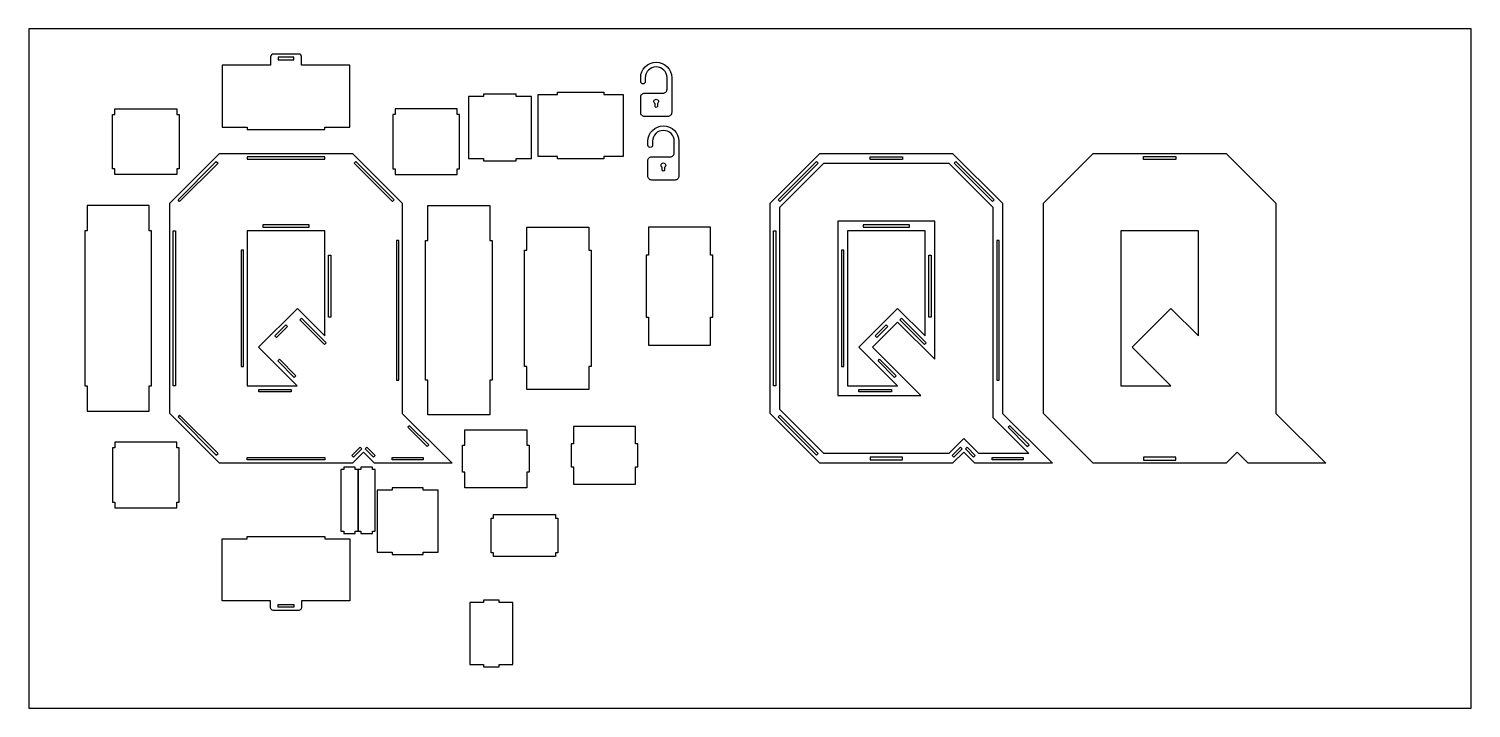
# Model space of a CAD drawing. Header units: millimetres. Extents: x 8855 to 10717, y 659 to 1536.
import ezdxf

# ---------------------------------------------------------------- set-up
doc = ezdxf.new("R2010")
doc.units = ezdxf.units.MM

msp = doc.modelspace()

# ---------------------------------------------------------------- linework, layer by layer
for points in [[(8855.4, 658.5), (10716.8, 658.5), (10716.8, 1535.7), (8855.4, 1535.7)], [(9177.3, 1499.1), (9177.3, 1495.6), (9197.3, 1495.6), (9197.3, 1499.1)], [(9537.5, 1450.8), (9537.5, 1453.8), (9597.5, 1453.8), (9597.5, 1450.8), (9622.5, 1450.8), (9622.5, 1370.8), (9597.5, 1370.8), (9597.5, 1367.8), (9537.5, 1367.8), (9537.5, 1370.8), (9512.5, 1370.8), (9512.5, 1450.8)], [(9484.3, 1448.2), (9484.3, 1451.2), (9442.3, 1451.2), (9442.3, 1448.2), (9422.6, 1448.2), (9422.6, 1368.2), (9442.3, 1368.2), (9442.3, 1365.2), (9484.3, 1365.2), (9484.3, 1368.2), (9504, 1368.2), (9504, 1448.2)], [(9046.4, 1425), (9049.4, 1425), (9049.4, 1355), (9046.4, 1355), (9046.4, 1347.6), (8966.4, 1347.6), (8966.4, 1355), (8963.4, 1355), (8963.4, 1425), (8966.4, 1425), (8966.4, 1432.4), (9046.4, 1432.4)], [(9328.1, 1425), (9325.1, 1425), (9325.1, 1355), (9328.1, 1355), (9328.1, 1347.6), (9408.1, 1347.6), (9408.1, 1355), (9411.1, 1355), (9411.1, 1425), (9408.1, 1425), (9408.1, 1432.4), (9328.1, 1432.4)], [(9337.3, 1039.1), (9401.6, 974.8), (9301.6, 974.8), (9287.3, 989.1), (9273, 974.8), (9101.6, 974.8), (9037.3, 1039.1), (9037.3, 1310.5), (9101.6, 1374.8), (9273, 1374.8), (9337.3, 1310.5)], [(9099.5, 1362.1), (9050, 1312.6), (9047.9, 1314.7), (9097.3, 1364.2)], [(9137.3, 1367.3), (9237.3, 1367.3), (9237.3, 1370.3), (9137.3, 1370.3)], [(9275.1, 1362.1), (9324.6, 1312.6), (9326.7, 1314.7), (9277.2, 1364.2)], [(10112, 1039.1), (10176.3, 974.8), (10076.3, 974.8), (10062, 989.1), (10047.6, 974.8), (9876.3, 974.8), (9812, 1039.1), (9812, 1310.5), (9876.3, 1374.8), (10047.6, 1374.8), (10112, 1310.5)], [(9874.2, 1362.1), (9824.7, 1312.6), (9822.5, 1314.7), (9872, 1364.2)], [(10099.5, 1034), (10146.1, 987.3), (10081.4, 987.3), (10062, 1006.8), (10042.5, 987.3), (9881.4, 987.3), (9824.5, 1044.3), (9824.5, 1305.3), (9881.4, 1362.3), (10042.5, 1362.3), (10099.5, 1305.3)], [(9941, 1370.3), (9983, 1370.3), (9983, 1366.8), (9941, 1366.8)], [(10049.7, 1362.1), (10099.2, 1312.6), (10101.4, 1314.7), (10051.9, 1364.2)], [(10464.8, 1039.1), (10529.1, 974.8), (10429.1, 974.8), (10414.8, 989.1), (10400.5, 974.8), (10229.1, 974.8), (10164.8, 1039.1), (10164.8, 1310.5), (10229.1, 1374.8), (10400.5, 1374.8), (10464.8, 1310.5)], [(10293.8, 1370.8), (10335.8, 1370.8), (10335.8, 1366.8), (10293.8, 1366.8)], [(8930.7, 1274.8), (8927.7, 1274.8), (8927.7, 1074.8), (8930.7, 1074.8), (8930.7, 1042.2), (9010.7, 1042.2), (9010.7, 1074.8), (9013.7, 1074.8), (9013.7, 1274.8), (9010.7, 1274.8), (9010.7, 1307.4), (8930.7, 1307.4)], [(9370.3, 1082.2), (9367.3, 1082.2), (9367.3, 1262.2), (9370.3, 1262.2), (9370.3, 1307.4), (9450.3, 1307.4), (9450.3, 1262.2), (9453.3, 1262.2), (9453.3, 1082.2), (9450.3, 1082.2), (9450.3, 1037.1), (9370.3, 1037.1)], [(9976.6, 1156.8), (10024.5, 1109), (10024.5, 1287.3), (9899.5, 1287.3), (9899.5, 1062.3), (10006.4, 1062.3), (9944.3, 1124.5)], [(9041.8, 1074.8), (9041.8, 1274.8), (9044.8, 1274.8), (9044.8, 1074.8)], [(9201.9, 1174.5), (9237.3, 1139.1), (9237.3, 1274.8), (9137.3, 1274.8), (9137.3, 1074.8), (9201.6, 1074.8), (9151.9, 1124.5)], [(9157.3, 1279.8), (9217.3, 1279.8), (9217.3, 1282.8), (9157.3, 1282.8)], [(9498, 1099.8), (9495, 1099.8), (9495, 1249.8), (9498, 1249.8), (9498, 1279.8), (9578, 1279.8), (9578, 1249.8), (9581, 1249.8), (9581, 1099.8), (9578, 1099.8), (9578, 1069.8), (9498, 1069.8)], [(9735.1, 1163.4), (9738.1, 1163.4), (9738.1, 1243.4), (9735.1, 1243.4), (9735.1, 1279.8), (9655.1, 1279.8), (9655.1, 1243.4), (9652.1, 1243.4), (9652.1, 1163.4), (9655.1, 1163.4), (9655.1, 1127.1), (9735.1, 1127.1)], [(9816.5, 1074.8), (9816.5, 1274.8), (9819.5, 1274.8), (9819.5, 1074.8)], [(9976.6, 1174.5), (10012, 1139.1), (10012, 1274.8), (9912, 1274.8), (9912, 1074.8), (9976.3, 1074.8), (9926.6, 1124.5)], [(9932, 1279.8), (9992, 1279.8), (9992, 1282.8), (9932, 1282.8)], [(10329.4, 1174.5), (10364.8, 1139.1), (10364.8, 1274.8), (10264.8, 1274.8), (10264.8, 1074.8), (10329.1, 1074.8), (10279.4, 1124.5)], [(9129.3, 1249.8), (9129.3, 1099.8), (9132.3, 1099.8), (9132.3, 1249.8)], [(9332.8, 1082.2), (9332.8, 1262.2), (9329.8, 1262.2), (9329.8, 1082.2)], [(9904, 1249.8), (9904, 1099.8), (9907, 1099.8), (9907, 1249.8)], [(10107.5, 1082.2), (10107.5, 1262.2), (10104.5, 1262.2), (10104.5, 1082.2)], [(9242.3, 1243.4), (9245.3, 1243.4), (9245.3, 1163.4), (9242.3, 1163.4)], [(10017, 1243.4), (10020, 1243.4), (10020, 1163.4), (10017, 1163.4)], [(9207.1, 1162.3), (9204.9, 1160.1), (9236.8, 1128.3), (9238.9, 1130.4)], [(9981.8, 1162.3), (9979.6, 1160.1), (10011.5, 1128.3), (10013.6, 1130.4)], [(9173, 1139.2), (9187.2, 1153.4), (9189.3, 1151.3), (9175.1, 1137.1)], [(9947.7, 1139.2), (9961.9, 1153.4), (9964, 1151.3), (9949.8, 1137.1)], [(9176.6, 1106.9), (9178.7, 1109), (9199.9, 1087.8), (9197.8, 1085.7)], [(9951.3, 1106.9), (9953.4, 1109), (9974.6, 1087.8), (9972.5, 1085.7)], [(9152, 1069.8), (9194, 1069.8), (9194, 1066.8), (9152, 1066.8)], [(9926.6, 1069.8), (9968.6, 1069.8), (9968.6, 1066.8), (9926.6, 1066.8)], [(9099.5, 987.5), (9050, 1037), (9047.9, 1034.9), (9097.3, 985.4)], [(9874.2, 987.5), (9824.7, 1037), (9822.5, 1034.9), (9872, 985.4)], [(9346.7, 1023.3), (9344.6, 1021.2), (9369.4, 996.4), (9371.5, 998.6)], [(9418.2, 998.1), (9418.2, 1018.1), (9498.2, 1018.1), (9498.2, 998.1), (9501.2, 998.1), (9501.2, 963.1), (9498.2, 963.1), (9498.2, 943.2), (9418.2, 943.2), (9418.2, 963.1), (9415.2, 963.1), (9415.2, 998.1)], [(9558.5, 1000), (9555.5, 1000), (9555.5, 970), (9558.5, 970), (9558.5, 947.6), (9638.5, 947.6), (9638.5, 970), (9641.5, 970), (9641.5, 1000), (9638.5, 1000), (9638.5, 1022.4), (9558.5, 1022.4)], [(10121.4, 1023.3), (10119.3, 1021.2), (10144, 996.4), (10146.2, 998.6)], [(9046.4, 924.6), (9049.4, 924.6), (9049.4, 994.6), (9046.4, 994.6), (9046.4, 1002), (8966.4, 1002), (8966.4, 994.6), (8963.4, 994.6), (8963.4, 924.6), (8966.4, 924.6), (8966.4, 917.3), (9046.4, 917.3)], [(9283, 995.5), (9272.4, 984.8), (9274.5, 982.7), (9285.1, 993.3)], [(9291.6, 995.5), (9302.2, 984.8), (9300, 982.7), (9289.4, 993.3)], [(10057.7, 995.5), (10047.1, 984.8), (10049.2, 982.7), (10059.8, 993.3)], [(10066.2, 995.5), (10076.8, 984.8), (10074.7, 982.7), (10064.1, 993.3)], [(9137.3, 982.3), (9237.3, 982.3), (9237.3, 979.3), (9137.3, 979.3)], [(9276.7, 886.9), (9280.3, 886.9), (9280.3, 966.9), (9276.7, 966.9), (9276.7, 969.9), (9261.7, 969.9), (9261.7, 966.9), (9258.2, 966.9), (9258.2, 886.9), (9261.7, 886.9), (9261.7, 883.9), (9276.7, 883.9)], [(9298.9, 886.9), (9302.4, 886.9), (9302.4, 966.9), (9298.9, 966.9), (9298.9, 969.9), (9283.9, 969.9), (9283.9, 966.9), (9280.3, 966.9), (9280.3, 886.9), (9283.9, 886.9), (9283.9, 883.9), (9298.9, 883.9)], [(9324.1, 982.3), (9364.1, 982.3), (9364.1, 979.3), (9324.1, 979.3)], [(9941, 979.3), (9983, 979.3), (9983, 982.8), (9941, 982.8)], [(10098.8, 982.3), (10138.8, 982.3), (10138.8, 979.3), (10098.8, 979.3)], [(10293.8, 978.8), (10335.8, 978.8), (10335.8, 982.8), (10293.8, 982.8)], [(9364.1, 860), (9383.5, 860), (9383.5, 940), (9364.1, 940), (9364.1, 943), (9324.1, 943), (9324.1, 940), (9304.7, 940), (9304.7, 860), (9324.1, 860), (9324.1, 857), (9364.1, 857)], [(9455, 858.9), (9452, 858.9), (9452, 903.9), (9455, 903.9), (9455, 908.7), (9535, 908.7), (9535, 903.9), (9538, 903.9), (9538, 858.9), (9535, 858.9), (9535, 854.2), (9455, 854.2)], [(9177.3, 788.8), (9177.3, 792.3), (9197.3, 792.3), (9197.3, 788.8)], [(9442.3, 715), (9442.3, 712), (9462.3, 712), (9462.3, 715), (9480.2, 715), (9480.2, 795), (9462.3, 795), (9462.3, 798), (9442.3, 798), (9442.3, 795), (9424.5, 795), (9424.5, 715)]]:
    msp.add_lwpolyline(points, close=True)
for points in [[(9203.8, 1503.1), (9170.8, 1503.1, 0.414214), (9167.3, 1499.6), (9167.3, 1488.6), (9104.7, 1488.6), (9104.7, 1408.6), (9137.3, 1408.6), (9137.3, 1405.6), (9237.3, 1405.6), (9237.3, 1408.6), (9269.8, 1408.6), (9269.8, 1488.6), (9207.3, 1488.6), (9207.3, 1499.6, 0.414214)], [(9645, 1467.6), (9645, 1472.6, -1), (9685, 1472.6), (9685, 1452.6), (9685, 1427.6, -0.414214), (9680, 1422.6), (9650, 1422.6, -0.414214), (9645, 1427.6), (9645, 1447.6, -0.414214), (9650, 1452.6), (9674, 1452.6, 0.414214), (9679, 1457.6), (9679, 1472.6, 1), (9651, 1472.6), (9651, 1467.6, -1)], [(9666.5, 1439.2), (9666.5, 1435.6, -1), (9663.5, 1435.6), (9663.5, 1439.2, -3.732051)], [(9654.3, 1385.5), (9654.3, 1390.5, -1), (9694.3, 1390.5), (9694.3, 1370.5), (9694.3, 1345.5, -0.414214), (9689.3, 1340.5), (9659.3, 1340.5, -0.414214), (9654.3, 1345.5), (9654.3, 1365.5, -0.414214), (9659.3, 1370.5), (9683.3, 1370.5, 0.414214), (9688.3, 1375.5), (9688.3, 1390.5, 1), (9660.3, 1390.5), (9660.3, 1385.5, -1)], [(9675.8, 1357), (9675.8, 1353.5, -1), (9672.8, 1353.5), (9672.8, 1357, -3.732051)], [(9203.8, 784.8), (9170.8, 784.8, -0.414214), (9167.3, 788.3), (9167.3, 797.3), (9104.7, 797.3), (9104.7, 877.3), (9137.3, 877.3), (9137.3, 880.3), (9237.3, 880.3), (9237.3, 877.3), (9269.8, 877.3), (9269.8, 797.3), (9207.3, 797.3), (9207.3, 788.3, -0.414214)]]:
    msp.add_lwpolyline(points, format="xyb", close=True)

doc.saveas('drawing.dxf')
